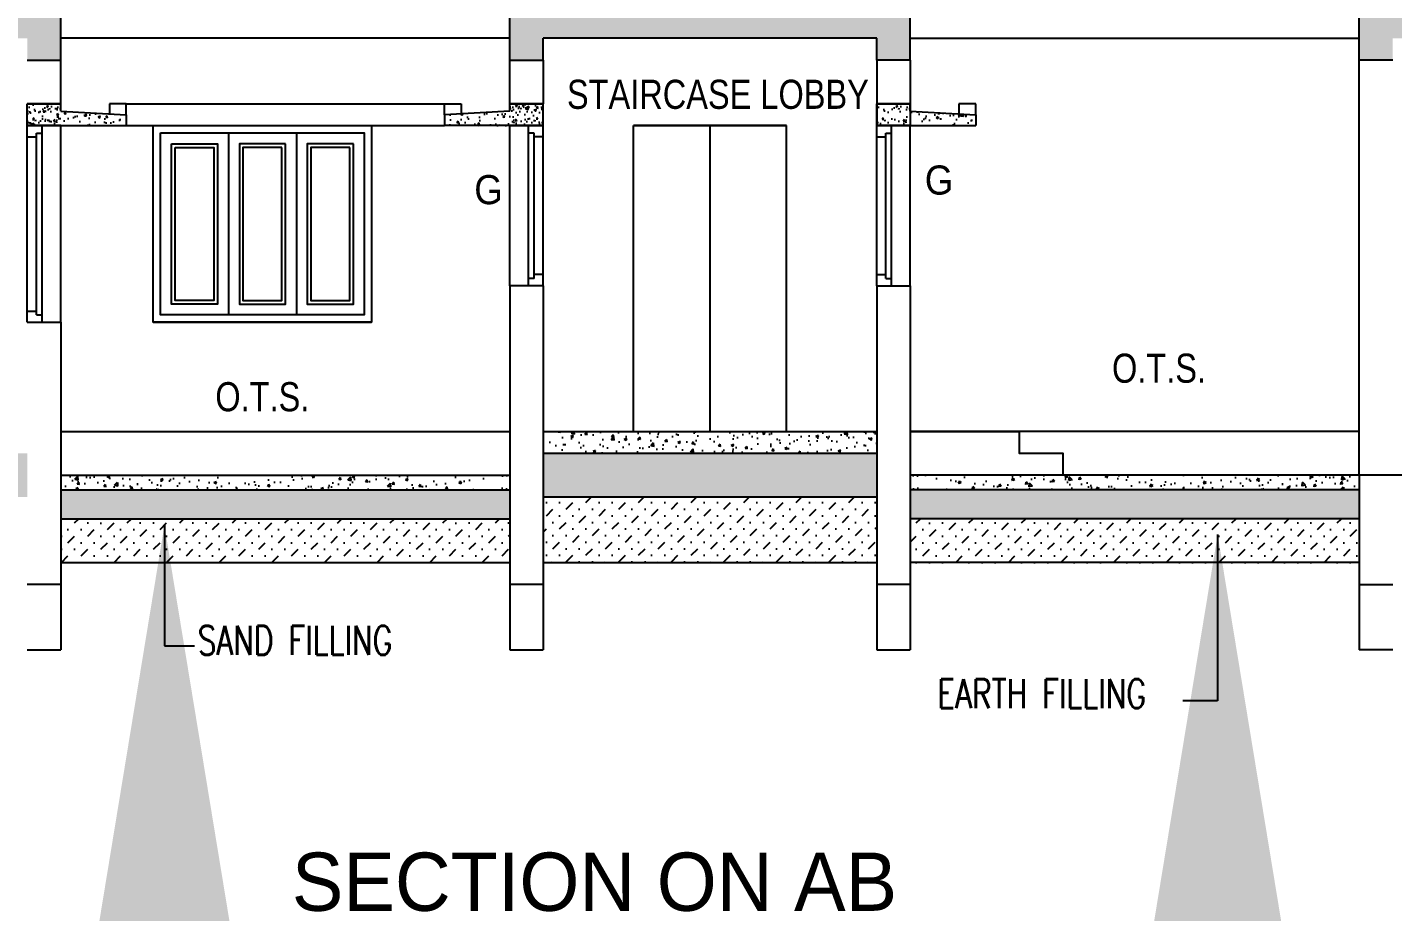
# Model space of a CAD drawing. Header units: metres. Extents: x 10 to 343, y 349 to 530.
# Drawn here: x 261.27 to 270.65, y 452.98 to 459.06 of the extents above; entities that cross this region are included whole.
import ezdxf

# ---------------------------------------------------------------- set-up
doc = ezdxf.new("R2010")
doc.units = ezdxf.units.M
doc.linetypes.add('ACAD_ISO07W100', pattern=[3, 0, -3])
doc.linetypes.add('DASHED2', pattern=[0.375, 0.25, -0.125])
doc.styles.add('m', font='micross.ttf', dxfattribs={"width": 0.9, "height": 350})
doc.styles.add('RS', font='ROMANS.shx')
doc.styles.add('style1', font='micross.ttf')
doc.styles.add('style10', font='micross.ttf', dxfattribs={"width": 0.8, "height": 150})
doc.styles.add('style4', font='romans.shx', dxfattribs={"width": 0.75, "height": 175})
doc.dimstyles.new('Jerry', dxfattribs={"dimscale": 18, "dimtxt": 0.5, "dimasz": 0.25, "dimexe": 0.18, "dimexo": 0.0625, "dimgap": 0.25, "dimtad": 1, "dimdec": 0, "dimdsep": 46, "dimlunit": 3, "dimtxsty": 'RS', "dimblk": 'ARCHTICK', "dimcen": 0.09, "dimse1": 1, "dimse2": 1, "dimclrd": 8, "dimclre": 8, "dimclrt": 6, "dimadec": 0, "dimazin": 0, "dimtfac": 1, "dimtdec": 0, "dimtofl": 0, "dimtmove": 0, "dimatfit": 3, "dimfxl": 0, "dimtolj": 1, "dimtzin": 0, "dimarcsym": 0})
pattern_1 = [(45, (-4022.286143, 2332.18447), (0.0451762744, 0.1355288233), [0.0638889, -0.0638889, 0, -0.0638889, 0, -0.0638889])]
pattern_2 = [(50, (-2790.72152, 1463.18605), (0.1434520365, -0.012550427), [0.015, -0.165]), (355, (-2790.72152, 1463.18605), (-0.027750267, 0.150438427), [0.012, -0.132]), (100.4514, (-2790.70957, 1463.185), (0.1157018763, 0.1378879084), [0.012748038, -0.1402284224]), (46.1842, (-2790.72152, 1463.22605), (0.21344821, -0.033103803), [0.0225, -0.2475]), (96.6356, (-2790.70374, 1463.2233), (0.186932541, 0.194823574), [0.019122058, -0.2103426]), (351.1842, (-2790.72152, 1463.22605), (0.186932389, 0.19482372), [0.018, -0.198]), (21, (-2790.70152, 1463.21605), (0.1193814104, -0.080523778), [0.015, -0.165]), (326, (-2790.70152, 1463.21605), (0.0486630664, 0.145030009), [0.012, -0.132]), (71.4514, (-2790.69157, 1463.20934), (0.168044526, 0.0645060993), [0.012748038, -0.1402284224]), (37.5, (-2790.72152, 1463.18605), (0.0024319711, 0.0665787708), [0, -0.1304, 0, -0.134, 0, -0.1325]), (7.5, (-2790.72152, 1463.18605), (0.0526139075, 0.0788823424), [0, -0.0764, 0, -0.1274, 0, -0.0505]), (327.5, (-2790.76612, 1463.18605), (0.1067644872, -0.00451097435), [0, -0.05, 0, -0.156, 0, -0.207]), (317.5, (-2790.78612, 1463.18605), (0.116637234, 0.0200209965), [0, -0.065, 0, -0.1036, 0, -0.147])]
pattern_3 = [(130, (20396.81502, -12062.97528), (-0.1434520365, -0.012550427), [0.015, -0.165]), (185, (20396.81502, -12062.97528), (0.0277502667, 0.1504384267), [0.012, -0.132]), (79.5486, (20396.80306, -12062.97632), (-0.11570187634, 0.1378879084), [0.012748038, -0.1402284224]), (133.8158, (20396.81502, -12062.93528), (-0.2134482097, -0.0331038029), [0.0225, -0.2475]), (83.3644, (20396.79723, -12062.93804), (-0.1869325411, 0.1948235742), [0.0191220576, -0.2103426]), (188.8158, (20396.81502, -12062.93528), (-0.186932389, 0.1948237202), [0.018, -0.198]), (159, (20396.79502, -12062.94528), (-0.1193814104, -0.08052377813), [0.015, -0.165]), (214, (20396.79502, -12062.94528), (-0.0486630664, 0.145030009), [0.012, -0.132]), (108.5486, (20396.78507, -12062.95199), (-0.1680445257, 0.06450609934), [0.012748038, -0.1402284224]), (142.5, (20396.815016, -12062.97528), (-0.00243197106, 0.06657877077), [0, -0.1304, 0, -0.134, 0, -0.1325]), (172.5, (20396.815016, -12062.97528), (-0.05261390749, 0.07888234238), [0, -0.0764, 0, -0.1274, 0, -0.0505]), (212.5, (20396.859616, -12062.97528), (-0.10676448723, -0.00451097435), [0, -0.05, 0, -0.156, 0, -0.207]), (222.5, (20396.87962, -12062.97528), (-0.11663723387, 0.02002099647), [0, -0.065, 0, -0.1036, 0, -0.147])]

# ---------------------------------------------------------------- blocks, each defined once
blk = doc.blocks.new('_ArchTick')
at = {"color": 0, "linetype": 'ByBlock', "const_width": 0.15}
blk.add_lwpolyline([(-0.5, -0.5), (0.5, 0.5)], dxfattribs=at)

msp = doc.modelspace()

# ---------------------------------------------------------------- hatches: boundary and pattern name
at = {"ltscale": 200}
h = msp.add_hatch(dxfattribs=at)
h.set_pattern_fill('AR-CONC', color=256, scale=0.025, style=0)
h.set_pattern_definition([(130, (217.01493, 458.56682), (-0.17931505, -0.01568803), [0.01875, -0.20625]), (185, (217.01493, 458.56682), (0.0346878, 0.188048), [0.015, -0.165]), (79.5486, (216.99999, 458.56552), (-0.14462735, 0.1723599), [0.01593505, -0.1752855]), (133.8158, (217.01493, 458.61682), (-0.2668103, -0.0413798), [0.028125, -0.309375]), (83.3644, (216.9927, 458.61338), (-0.2336657, 0.2435295), [0.0239026, -0.2629282]), (188.8158, (217.01493, 458.61682), (-0.2336655, 0.2435297), [0.0225, -0.2475]), (159, (216.98993, 458.60432), (-0.14922676, -0.10065472), [0.01875, -0.20625]), (214, (216.98993, 458.60432), (-0.0608288, 0.1812875), [0.015, -0.165]), (108.5486, (216.9775, 458.59594), (-0.21005566, 0.0806326), [0.01593505, -0.1752855]), (142.5, (217.01493, 458.566823), (-0.00303996, 0.08322346), [0, -0.163, 0, -0.1675, 0, -0.165625]), (172.5, (217.01493, 458.56682), (-0.06576738, 0.09860293), [0, -0.0955, 0, -0.15925, 0, -0.063125]), (212.5, (217.07068, 458.566823), (-0.13345561, -0.00563872), [0, -0.0625, 0, -0.195, 0, -0.25875]), (222.5, (217.09568, 458.56682), (-0.14579654, 0.02502625), [0, -0.08125, 0, -0.1295, 0, -0.18375])])
h.paths.add_polyline_path([(261.5047, 459.1312), (261.5047, 458.8312), (261.2747, 458.8312), (261.2747, 458.9812), (258.2247, 458.9812), (258.2247, 458.5812), (256.4697, 458.5812), (256.4697, 458.6812), (258.1097, 458.6812), (258.1097, 459.1312)])
h.paths.add_polyline_path([(267.3397, 459.1312), (267.3397, 458.8312), (267.1097, 458.8312), (267.1097, 458.9812), (264.8197, 458.9812), (264.8197, 458.8312), (264.5897, 458.8312), (264.5897, 459.1312)])
h = msp.add_hatch(dxfattribs=at)
h.set_pattern_fill('AR-CONC', color=256, scale=0.025, style=0)
h.set_pattern_definition([(50, (314.91448, 458.56682), (0.17931505, -0.01568803), [0.01875, -0.20625]), (355, (314.91448, 458.56682), (-0.0346878, 0.188048), [0.015, -0.165]), (100.4514, (314.92942, 458.56552), (0.14462735, 0.1723599), [0.01593505, -0.1752855]), (46.1842, (314.91448, 458.61682), (0.2668103, -0.0413798), [0.028125, -0.309375]), (96.6356, (314.93671, 458.61338), (0.2336657, 0.2435295), [0.0239026, -0.2629282]), (351.1842, (314.91448, 458.61682), (0.2336655, 0.2435297), [0.0225, -0.2475]), (21, (314.93948, 458.60432), (0.14922676, -0.10065472), [0.01875, -0.20625]), (326, (314.93948, 458.60432), (0.0608288, 0.1812875), [0.015, -0.165]), (71.4514, (314.95192, 458.59594), (0.21005566, 0.0806326), [0.01593505, -0.1752855]), (37.5, (314.91448, 458.566823), (0.00303996, 0.08322346), [0, -0.163, 0, -0.1675, 0, -0.165625]), (7.5, (314.91448, 458.56682), (0.06576738, 0.09860293), [0, -0.0955, 0, -0.15925, 0, -0.063125]), (327.5, (314.85873, 458.566823), (0.13345561, -0.00563872), [0, -0.0625, 0, -0.195, 0, -0.25875]), (317.5, (314.83373, 458.56682), (0.14579654, 0.02502625), [0, -0.08125, 0, -0.1295, 0, -0.18375])])
h.paths.add_polyline_path([(270.4247, 459.1312), (270.4247, 458.8312), (270.6547, 458.8312), (270.6547, 458.9812), (273.7047, 458.9812), (273.7047, 458.5812), (275.4597, 458.5812), (275.4597, 458.6812), (273.8197, 458.6812), (273.8197, 459.1312)])
h.paths.add_polyline_path([(264.5897, 459.1312), (264.5897, 458.8312), (264.8197, 458.8312), (264.8197, 458.9812), (267.1097, 458.9812), (267.1097, 458.8312), (267.3397, 458.8312), (267.3397, 459.1312)])
at = {"ltscale": 400}
h = msp.add_hatch(dxfattribs=at)
h.set_pattern_fill('AR-CONC', color=256, scale=0.02, style=0)
h.set_pattern_definition(pattern_2)
h.paths.add_polyline_path([(261.5047, 458.5312), (261.2747, 458.5312), (261.2747, 458.3812), (261.5047, 458.3812)])
h = msp.add_hatch(dxfattribs=at)
h.set_pattern_fill('AR-CONC', color=256, scale=0.02, style=0)
h.set_pattern_definition(pattern_2)
h.paths.add_polyline_path([(261.9351, 458.4573), (261.5047, 458.4812), (261.5047, 458.5312), (261.2747, 458.5312), (261.2747, 458.3812), (261.5047, 458.3812), (261.9233, 458.3812)])
h = msp.add_hatch(dxfattribs=at)
h.set_pattern_fill('AR-CONC', color=256, scale=0.02, style=0)
h.set_pattern_definition([(50, (-19870.7206, -12062.97528), (0.1434520365, -0.012550427), [0.015, -0.165]), (355, (-19870.7206, -12062.97528), (-0.0277502667, 0.1504384267), [0.012, -0.132]), (100.4514, (-19870.70865, -12062.97632), (0.11570187634, 0.1378879084), [0.012748038, -0.1402284224]), (46.1842, (-19870.7206, -12062.93528), (0.2134482097, -0.0331038029), [0.0225, -0.2475]), (96.6356, (-19870.70282, -12062.93804), (0.1869325411, 0.1948235742), [0.0191220576, -0.2103426]), (351.1842, (-19870.7206, -12062.93528), (0.186932389, 0.1948237202), [0.018, -0.198]), (21, (-19870.7006, -12062.94528), (0.1193814104, -0.08052377813), [0.015, -0.165]), (326, (-19870.7006, -12062.94528), (0.0486630664, 0.145030009), [0.012, -0.132]), (71.4514, (-19870.69066, -12062.95199), (0.1680445257, 0.06450609934), [0.012748038, -0.1402284224]), (37.5, (-19870.720604, -12062.97528), (0.00243197106, 0.06657877077), [0, -0.1304, 0, -0.134, 0, -0.1325]), (7.5, (-19870.720604, -12062.97528), (0.05261390749, 0.07888234238), [0, -0.0764, 0, -0.1274, 0, -0.0505]), (327.5, (-19870.765204, -12062.97528), (0.10676448723, -0.00451097435), [0, -0.05, 0, -0.156, 0, -0.207]), (317.5, (-19870.7852, -12062.97528), (0.11663723387, 0.02002099647), [0, -0.065, 0, -0.1036, 0, -0.147])])
h.paths.add_polyline_path([(261.5047, 458.5312), (261.2747, 458.5312), (261.2747, 458.3812), (261.5047, 458.3812)])
h = msp.add_hatch(dxfattribs=at)
h.set_pattern_fill('AR-CONC', color=256, scale=0.02, style=0)
h.set_pattern_definition([(50, (-2790.72152, 1454.03605), (0.1434520365, -0.012550427), [0.015, -0.165]), (355, (-2790.72152, 1454.03605), (-0.027750267, 0.150438427), [0.012, -0.132]), (100.4514, (-2790.70957, 1454.035), (0.1157018763, 0.1378879084), [0.012748038, -0.1402284224]), (46.1842, (-2790.72152, 1454.07605), (0.21344821, -0.033103803), [0.0225, -0.2475]), (96.6356, (-2790.70374, 1454.0733), (0.186932541, 0.194823574), [0.019122058, -0.2103426]), (351.1842, (-2790.72152, 1454.07605), (0.186932389, 0.19482372), [0.018, -0.198]), (21, (-2790.70152, 1454.06605), (0.1193814104, -0.080523778), [0.015, -0.165]), (326, (-2790.70152, 1454.06605), (0.0486630664, 0.145030009), [0.012, -0.132]), (71.4514, (-2790.69157, 1454.05934), (0.168044526, 0.0645060993), [0.012748038, -0.1402284224]), (37.5, (-2790.72152, 1454.03605), (0.0024319711, 0.0665787708), [0, -0.1304, 0, -0.134, 0, -0.1325]), (7.5, (-2790.72152, 1454.03605), (0.0526139075, 0.0788823424), [0, -0.0764, 0, -0.1274, 0, -0.0505]), (327.5, (-2790.76612, 1454.03605), (0.1067644872, -0.00451097435), [0, -0.05, 0, -0.156, 0, -0.207]), (317.5, (-2790.78612, 1454.03605), (0.116637234, 0.0200209965), [0, -0.065, 0, -0.1036, 0, -0.147])])
h.paths.add_polyline_path([(264.8197, 458.5312), (264.5897, 458.5312), (264.5897, 458.4812), (264.1397, 458.4562), (264.1397, 458.3812), (264.5896, 458.3812), (264.8197, 458.3812)])
h = msp.add_hatch(dxfattribs=at)
h.set_pattern_fill('AR-CONC', color=256, scale=0.02, style=0)
h.set_pattern_definition(pattern_3)
h.paths.add_polyline_path([(264.5897, 458.5312), (264.8197, 458.5312), (264.8197, 458.3812), (264.5897, 458.3812)])
h = msp.add_hatch(dxfattribs=at)
h.set_pattern_fill('AR-CONC', color=256, scale=0.02, style=0)
h.set_pattern_definition(pattern_3)
h.paths.add_polyline_path([(264.5897, 458.5312), (264.8197, 458.5312), (264.8197, 458.3812), (264.5897, 458.3812)])
h = msp.add_hatch(dxfattribs=at)
h.set_pattern_fill('AR-CONC', color=256, scale=0.02, style=0)
h.set_pattern_definition([(50, (-19864.8856, -12062.97528), (0.1434520365, -0.012550427), [0.015, -0.165]), (355, (-19864.8856, -12062.97528), (-0.0277502667, 0.1504384267), [0.012, -0.132]), (100.4514, (-19864.87365, -12062.97632), (0.11570187634, 0.1378879084), [0.012748038, -0.1402284224]), (46.1842, (-19864.8856, -12062.93528), (0.2134482097, -0.0331038029), [0.0225, -0.2475]), (96.6356, (-19864.86782, -12062.93804), (0.1869325411, 0.1948235742), [0.0191220576, -0.2103426]), (351.1842, (-19864.8856, -12062.93528), (0.186932389, 0.1948237202), [0.018, -0.198]), (21, (-19864.8656, -12062.94528), (0.1193814104, -0.08052377813), [0.015, -0.165]), (326, (-19864.8656, -12062.94528), (0.0486630664, 0.145030009), [0.012, -0.132]), (71.4514, (-19864.85566, -12062.95199), (0.1680445257, 0.06450609934), [0.012748038, -0.1402284224]), (37.5, (-19864.885604, -12062.97528), (0.00243197106, 0.06657877077), [0, -0.1304, 0, -0.134, 0, -0.1325]), (7.5, (-19864.885604, -12062.97528), (0.05261390749, 0.07888234238), [0, -0.0764, 0, -0.1274, 0, -0.0505]), (327.5, (-19864.930204, -12062.97528), (0.10676448723, -0.00451097435), [0, -0.05, 0, -0.156, 0, -0.207]), (317.5, (-19864.9502, -12062.97528), (0.11663723387, 0.02002099647), [0, -0.065, 0, -0.1036, 0, -0.147])])
h.paths.add_polyline_path([(267.3397, 458.5312), (267.1097, 458.5312), (267.1097, 458.3812), (267.3397, 458.3812)])
h = msp.add_hatch(dxfattribs=at)
h.set_pattern_fill('AR-CONC', color=256, scale=0.02, style=0)
h.set_pattern_definition([(50, (-19864.8856, -12062.97528), (0.1434520365, -0.012550427), [0.015, -0.165]), (355, (-19864.8856, -12062.97528), (-0.0277502667, 0.1504384267), [0.012, -0.132]), (100.4514, (-19864.87365, -12062.97632), (0.11570187634, 0.1378879084), [0.012748038, -0.1402284224]), (46.1842, (-19864.8856, -12062.93528), (0.2134482097, -0.0331038029), [0.0225, -0.2475]), (96.6356, (-19864.86782, -12062.93804), (0.1869325411, 0.1948235742), [0.0191220576, -0.2103426]), (351.1842, (-19864.8856, -12062.93528), (0.186932389, 0.1948237202), [0.018, -0.198]), (21, (-19864.8656, -12062.94528), (0.1193814104, -0.08052377813), [0.015, -0.165]), (326, (-19864.8656, -12062.94528), (0.0486630664, 0.145030009), [0.012, -0.132]), (71.4514, (-19864.85566, -12062.95199), (0.1680445257, 0.06450609934), [0.012748038, -0.1402284224]), (37.5, (-19864.885604, -12062.97528), (0.00243197106, 0.06657877077), [0, -0.1304, 0, -0.134, 0, -0.1325]), (7.5, (-19864.885604, -12062.97528), (0.05261390749, 0.07888234238), [0, -0.0764, 0, -0.1274, 0, -0.0505]), (327.5, (-19864.930204, -12062.97528), (0.10676448723, -0.00451097435), [0, -0.05, 0, -0.156, 0, -0.207]), (317.5, (-19864.9502, -12062.97528), (0.11663723387, 0.02002099647), [0, -0.065, 0, -0.1036, 0, -0.147])])
h.paths.add_polyline_path([(267.3397, 458.5312), (267.1097, 458.5312), (267.1097, 458.3812), (267.3397, 458.3812)])
h = msp.add_hatch(dxfattribs=at)
h.set_pattern_fill('AR-CONC', color=256, scale=0.02, style=0)
h.set_pattern_definition([(50, (-2788.95363, 1460.89239), (0.1434520365, -0.012550427), [0.015, -0.165]), (355, (-2788.95363, 1460.89239), (-0.027750267, 0.150438427), [0.012, -0.132]), (100.4514, (-2788.94168, 1460.89135), (0.1157018763, 0.1378879084), [0.012748038, -0.1402284224]), (46.1842, (-2788.95363, 1460.9324), (0.21344821, -0.033103803), [0.0225, -0.2475]), (96.6356, (-2788.93585, 1460.92963), (0.186932541, 0.194823574), [0.019122058, -0.2103426]), (351.1842, (-2788.95363, 1460.9324), (0.186932389, 0.19482372), [0.018, -0.198]), (21, (-2788.93363, 1460.92239), (0.1193814104, -0.080523778), [0.015, -0.165]), (326, (-2788.93363, 1460.92239), (0.0486630664, 0.145030009), [0.012, -0.132]), (71.4514, (-2788.92369, 1460.91568), (0.168044526, 0.0645060993), [0.012748038, -0.1402284224]), (37.5, (-2788.953634, 1460.89239), (0.0024319711, 0.0665787708), [0, -0.1304, 0, -0.134, 0, -0.1325]), (7.5, (-2788.953634, 1460.89239), (0.0526139075, 0.0788823424), [0, -0.0764, 0, -0.1274, 0, -0.0505]), (327.5, (-2788.998234, 1460.89239), (0.1067644872, -0.00451097435), [0, -0.05, 0, -0.156, 0, -0.207]), (317.5, (-2789.01823, 1460.89239), (0.116637234, 0.0200209965), [0, -0.065, 0, -0.1036, 0, -0.147])])
h.paths.add_polyline_path([(267.7701, 458.4573), (267.3397, 458.4812), (267.3397, 458.3812), (267.7583, 458.3812)])
h.paths.add_polyline_path([(267.7898, 458.4562), (267.7701, 458.4573), (267.7583, 458.3812), (267.7898, 458.3812)])
h = msp.add_hatch(dxfattribs=at)
h.set_pattern_fill('AR-CONC', color=256, scale=0.025556, style=0)
h.set_pattern_definition([(50, (-2691.90113, 1463.90073), (0.183300143, -0.0160366846), [0.0191667, -0.2108337]), (355, (-2691.90113, 1463.90073), (-0.035458736, 0.192227213), [0.01533336, -0.16866696]), (100.4514, (-2691.88585, 1463.89939), (0.147841544, 0.176190412), [0.016289188, -0.179181074]), (46.1842, (-2691.90113, 1463.95184), (0.272739853, -0.042299377), [0.02875005, -0.31625055]), (96.6356, (-2691.8784, 1463.94831), (0.238858662, 0.248941667), [0.024433783, -0.268771567]), (351.1842, (-2691.90113, 1463.95184), (0.238858468, 0.248941853), [0.02300004, -0.25300044]), (21, (-2691.87557, 1463.93906), (0.1525431786, -0.102891673), [0.0191667, -0.2108337]), (326, (-2691.87557, 1463.93906), (0.062180693, 0.185316445), [0.01533336, -0.16866696]), (71.4514, (-2691.86286, 1463.93049), (0.214723934, 0.082424604), [0.016289188, -0.179181074]), (37.5, (-2691.901127, 1463.90073), (0.003107524, 0.0850730217), [0, -0.166622512, 0, -0.17122252, 0, -0.16930585]), (7.5, (-2691.90113, 1463.90073), (0.0672289987, 0.1007942794), [0, -0.097622392, 0, -0.162789172, 0, -0.06452789]), (327.5, (-2691.958116, 1463.90073), (0.1364215265, -0.0057640328), [0, -0.063889, 0, -0.19933368, 0, -0.26450046]), (317.5, (-2691.98367, 1463.90073), (0.1490367247, 0.025582429), [0, -0.0830557, 0, -0.132378008, 0, -0.18783366])])
h.paths.add_polyline_path([(267.1097, 456.2812), (264.8197, 456.2812), (264.8197, 456.1312), (267.1097, 456.1312)])
h = msp.add_hatch()
h.set_pattern_fill('AR-SAND', color=256, scale=0.025556, style=0)
h.set_pattern_definition([(37.5, (-2691.901127, 1463.900727), (-0.00160983026, 0.0492410519), [0, -0.03884444444, 0, -0.04344444444, 0, -0.0415277778]), (7.5, (-2691.901127, 1463.90073), (0.0452276269, 0.0721215106), [0, -0.02095555556, 0, -0.0350111111, 0, -0.01341666667]), (327.5, (-2691.93256, 1463.900727), (0.07958362536, 0.00014462026), [0, -0.0127777778, 0, -0.046, 0, -0.06005555556]), (317.5, (-2691.93256, 1463.90073), (0.0768232355, 0.0224294867), [0, -0.0063888889, 0, -0.03015555556, 0, -0.0345])])
h.paths.add_polyline_path([(261.2747, 456.1312), (258.2247, 456.1312), (258.2247, 455.8312), (261.2747, 455.8312)])
h.paths.add_polyline_path([(257.9947, 456.1312), (256.6997, 456.1312), (256.6997, 455.8312), (257.9947, 455.8312)])
h.paths.add_polyline_path([(267.1097, 456.1312), (264.8197, 456.1312), (264.8197, 455.8312), (267.1097, 455.8312)])
h = msp.add_hatch(dxfattribs=at)
h.set_pattern_fill('AR-CONC', color=256, scale=0.025556, style=0)
h.set_pattern_definition([(50, (-2691.90113, 1464.20073), (0.183300143, -0.0160366846), [0.0191667, -0.2108337]), (355, (-2691.90113, 1464.20073), (-0.035458736, 0.192227213), [0.01533336, -0.16866696]), (100.4514, (-2691.88585, 1464.19939), (0.147841544, 0.176190412), [0.016289188, -0.179181074]), (46.1842, (-2691.90113, 1464.25184), (0.272739853, -0.042299377), [0.02875005, -0.31625055]), (96.6356, (-2691.8784, 1464.24831), (0.238858662, 0.248941667), [0.024433783, -0.268771567]), (351.1842, (-2691.90113, 1464.25184), (0.238858468, 0.248941853), [0.02300004, -0.25300044]), (21, (-2691.87557, 1464.23906), (0.1525431786, -0.102891673), [0.0191667, -0.2108337]), (326, (-2691.87557, 1464.23906), (0.062180693, 0.185316445), [0.01533336, -0.16866696]), (71.4514, (-2691.86286, 1464.23049), (0.214723934, 0.082424604), [0.016289188, -0.179181074]), (37.5, (-2691.901127, 1464.20073), (0.003107524, 0.0850730217), [0, -0.166622512, 0, -0.17122252, 0, -0.16930585]), (7.5, (-2691.90113, 1464.20073), (0.0672289987, 0.1007942794), [0, -0.097622392, 0, -0.162789172, 0, -0.06452789]), (327.5, (-2691.958116, 1464.20073), (0.1364215265, -0.0057640328), [0, -0.063889, 0, -0.19933368, 0, -0.26450046]), (317.5, (-2691.98367, 1464.20073), (0.1490367247, 0.025582429), [0, -0.0830557, 0, -0.132378008, 0, -0.18783366])])
h.paths.add_polyline_path([(264.5897, 455.9812), (261.5047, 455.9812), (261.5047, 455.8812), (264.5897, 455.8812)])
h = msp.add_hatch(dxfattribs=at)
h.set_pattern_fill('AR-CONC', color=256, scale=0.025556, style=0)
h.set_pattern_definition([(130, (3223.83054, 1464.20073), (-0.183300143, -0.0160366846), [0.0191667, -0.2108337]), (185, (3223.83054, 1464.20073), (0.035458736, 0.192227213), [0.01533336, -0.16866696]), (79.5486, (3223.81526, 1464.19939), (-0.147841544, 0.176190412), [0.016289188, -0.179181074]), (133.8158, (3223.83054, 1464.25184), (-0.272739853, -0.042299377), [0.02875005, -0.31625055]), (83.3644, (3223.8078, 1464.24831), (-0.238858662, 0.248941667), [0.024433783, -0.268771567]), (188.8158, (3223.83054, 1464.25184), (-0.238858468, 0.248941853), [0.02300004, -0.25300044]), (159, (3223.80498, 1464.23906), (-0.1525431786, -0.102891673), [0.0191667, -0.2108337]), (214, (3223.80498, 1464.23906), (-0.062180693, 0.185316445), [0.01533336, -0.16866696]), (108.5486, (3223.79227, 1464.23049), (-0.214723934, 0.082424604), [0.016289188, -0.179181074]), (142.5, (3223.83054, 1464.20073), (-0.003107524, 0.0850730217), [0, -0.166622512, 0, -0.17122252, 0, -0.16930585]), (172.5, (3223.83054, 1464.20073), (-0.0672289987, 0.1007942794), [0, -0.097622392, 0, -0.162789172, 0, -0.06452789]), (212.5, (3223.88753, 1464.20073), (-0.1364215265, -0.0057640328), [0, -0.063889, 0, -0.19933368, 0, -0.26450046]), (222.5, (3223.91308, 1464.20073), (-0.1490367247, 0.025582429), [0, -0.0830557, 0, -0.132378008, 0, -0.18783366])])
h.paths.add_polyline_path([(267.3397, 455.9812), (270.4247, 455.9812), (270.4247, 455.8812), (267.3397, 455.8812)])
h = msp.add_hatch()
h.set_pattern_fill('AR-SAND', color=256, scale=0.025556, style=0)
h.set_pattern_definition([(37.5, (-2691.901127, 1464.200727), (-0.00160983026, 0.0492410519), [0, -0.03884444444, 0, -0.04344444444, 0, -0.0415277778]), (7.5, (-2691.901127, 1464.20073), (0.0452276269, 0.0721215106), [0, -0.02095555556, 0, -0.0350111111, 0, -0.01341666667]), (327.5, (-2691.93256, 1464.200727), (0.07958362536, 0.00014462026), [0, -0.0127777778, 0, -0.046, 0, -0.06005555556]), (317.5, (-2691.93256, 1464.20073), (0.0768232355, 0.0224294867), [0, -0.0063888889, 0, -0.03015555556, 0, -0.0345])])
h.paths.add_polyline_path([(264.5897, 455.8812), (261.5047, 455.8812), (261.5047, 455.6812), (264.5897, 455.6812)])
h = msp.add_hatch()
h.set_pattern_fill('AR-SAND', color=256, scale=0.025556, style=0)
h.set_pattern_definition([(142.5, (3223.83054, 1464.200727), (0.00160983026, 0.0492410519), [0, -0.03884444444, 0, -0.04344444444, 0, -0.0415277778]), (172.5, (3223.83054, 1464.20073), (-0.0452276269, 0.0721215106), [0, -0.02095555556, 0, -0.0350111111, 0, -0.01341666667]), (212.5, (3223.861972, 1464.200727), (-0.07958362536, 0.00014462026), [0, -0.0127777778, 0, -0.046, 0, -0.06005555556]), (222.5, (3223.86197, 1464.20073), (-0.0768232355, 0.0224294867), [0, -0.0063888889, 0, -0.03015555556, 0, -0.0345])])
h.paths.add_polyline_path([(267.3397, 455.8812), (270.4247, 455.8812), (270.4247, 455.6812), (267.3397, 455.6812)])
h = msp.add_hatch(dxfattribs=at)
h.set_pattern_fill('MUDST', color=256, scale=0.255556, angle=45, style=0)
h.set_pattern_definition([(45, (-2691.901127, 1463.90073), (0.0451762744, 0.1355288233), [0.0638889, -0.0638889, 0, -0.0638889, 0, -0.0638889])])
h.paths.add_polyline_path([(267.1097, 455.8312), (264.8197, 455.8312), (264.8197, 455.3812), (267.1097, 455.3812)])
h = msp.add_hatch(dxfattribs=at)
h.set_pattern_fill('MUDST', color=256, scale=0.255556, angle=45, style=0)
h.set_pattern_definition(pattern_1)
h.paths.add_polyline_path([(264.5897, 455.6812), (261.5047, 455.6812), (261.5047, 455.3812), (264.5897, 455.3812)])
h = msp.add_hatch(dxfattribs=at)
h.set_pattern_fill('MUDST', color=256, scale=0.255556, angle=45, style=0)
h.set_pattern_definition(pattern_1)
h.paths.add_polyline_path([(270.4247, 455.6812), (267.3397, 455.6812), (267.3397, 455.3812), (270.4247, 455.3812)])

# ---------------------------------------------------------------- linework, layer by layer
for p, q in [((261.5047, 458.8312), (261.5047, 459.1312)), ((264.5897, 458.8312), (264.5897, 459.1312)), ((267.3397, 458.8312), (267.3397, 459.1312)), ((270.4247, 458.8312), (270.4247, 459.1312)), ((267.1097, 458.9812), (264.8197, 458.9812)), ((264.8197, 458.8312), (264.8197, 458.9812)), ((267.1097, 458.8312), (267.1097, 458.9812)), ((261.2747, 458.8312), (261.5047, 458.8312)), ((261.5047, 458.5312), (261.5047, 458.8312)), ((264.5897, 458.8312), (264.8197, 458.8312)), ((264.5897, 458.5312), (264.5897, 458.8312)), ((264.8197, 458.8312), (264.8197, 458.5312)), ((267.3397, 458.8312), (267.1097, 458.8312)), ((267.1097, 458.8312), (267.1097, 458.3812)), ((267.3397, 458.8312), (267.3397, 458.3812)), ((270.6547, 458.8312), (270.4247, 458.8312)), ((270.4247, 455.9812), (270.4247, 458.8312)), ((261.2747, 458.3812), (261.2747, 458.5312)), ((261.2747, 458.5312), (261.5047, 458.5312)), ((261.2747, 458.3812), (261.2747, 458.5312)), ((261.2747, 458.5312), (261.5047, 458.5312)), ((261.5047, 458.4812), (261.5047, 458.5312)), ((261.5047, 458.4812), (261.5047, 458.5312)), ((261.9547, 458.5312), (261.8397, 458.5312)), ((261.8397, 458.5312), (261.8397, 458.461)), ((261.9547, 458.5312), (264.1397, 458.5312)), ((261.9547, 458.4562), (261.9547, 458.5312)), ((264.1397, 458.4562), (264.1397, 458.5312)), ((264.1397, 458.5312), (264.2547, 458.5312)), ((264.2547, 458.5312), (264.2547, 458.461)), ((264.5897, 458.4812), (264.5897, 458.5312)), ((264.8197, 458.5312), (264.5897, 458.5312)), ((264.5897, 458.4812), (264.5897, 458.5312)), ((264.8197, 458.5312), (264.5897, 458.5312)), ((264.8197, 458.3812), (264.8197, 458.5312)), ((264.8197, 458.3812), (264.8197, 458.5312)), ((267.1097, 458.3812), (267.1097, 458.5312)), ((267.1097, 458.5312), (267.3397, 458.5312)), ((267.1097, 458.3812), (267.1097, 458.5312)), ((267.1097, 458.5312), (267.3397, 458.5312)), ((267.3397, 458.4812), (267.3397, 458.5312)), ((267.3397, 458.4812), (267.3397, 458.5312)), ((267.7898, 458.5312), (267.6748, 458.5312)), ((267.6748, 458.5312), (267.6748, 458.461)), ((267.7898, 458.4562), (267.7898, 458.5312)), ((261.5048, 458.4812), (261.9547, 458.4562)), ((261.9547, 458.4562), (261.9547, 458.3812)), ((264.5896, 458.4812), (264.1397, 458.4562)), ((264.1397, 458.4562), (264.1397, 458.3812)), ((267.3398, 458.4812), (267.7898, 458.4562)), ((267.7898, 458.4562), (267.7898, 458.3812)), ((261.2747, 458.3812), (261.5047, 458.3812)), ((261.2747, 458.3812), (261.5047, 458.3812)), ((261.2747, 458.3812), (261.5047, 458.3812)), ((261.2747, 458.3812), (261.5047, 458.3812)), ((261.2747, 458.3812), (261.5047, 458.3812)), ((261.2747, 458.3812), (261.5047, 458.3812)), ((261.5048, 458.3812), (261.9547, 458.3812)), ((261.9547, 458.3812), (264.1397, 458.3812)), ((262.6564, 458.3312), (262.6564, 457.0812)), ((263.123, 458.3312), (263.123, 457.0812)), ((264.5896, 458.3812), (264.1397, 458.3812)), ((264.8197, 458.3812), (264.5897, 458.3812)), ((264.8197, 458.3812), (264.5897, 458.3812)), ((264.8197, 458.3812), (264.5897, 458.3812)), ((264.8197, 458.3812), (264.5897, 458.3812)), ((264.8197, 458.3812), (264.5897, 458.3812)), ((264.8197, 458.3812), (264.5897, 458.3812)), ((264.8197, 458.3812), (264.5897, 458.3812)), ((264.8197, 458.3812), (264.5897, 458.3812)), ((264.8197, 458.3812), (264.5897, 458.3812)), ((264.8197, 458.3812), (264.5897, 458.3812)), ((265.4397, 456.2812), (265.4397, 458.3812)), ((266.4897, 458.3812), (265.4397, 458.3812)), ((265.4397, 456.2812), (265.4397, 458.3812)), ((265.4397, 458.3812), (266.4897, 458.3812)), ((265.9647, 458.3812), (265.9647, 456.2812)), ((266.4897, 456.2812), (266.4897, 458.3812)), ((266.4897, 456.2812), (266.4897, 458.3812)), ((267.1097, 458.3812), (267.3397, 458.3812)), ((267.1097, 458.3812), (267.3397, 458.3812)), ((267.1097, 458.3812), (267.3397, 458.3812)), ((267.1097, 458.3812), (267.3397, 458.3812)), ((267.1097, 458.3812), (267.3397, 458.3812)), ((267.1097, 458.3812), (267.3397, 458.3812)), ((267.1097, 458.3812), (267.3397, 458.3812)), ((267.1097, 458.3812), (267.3397, 458.3812)), ((267.1097, 458.3812), (267.3397, 458.3812)), ((267.1097, 458.3812), (267.3397, 458.3812)), ((267.3398, 458.3812), (267.7898, 458.3812)), ((264.5897, 457.2812), (264.5897, 455.2312)), ((264.8197, 457.2812), (264.5897, 457.2812)), ((264.8197, 457.2812), (264.8197, 455.2312)), ((267.1097, 457.2812), (267.1097, 455.2312)), ((267.1097, 457.2812), (267.3397, 457.2812)), ((267.3397, 457.2812), (267.3397, 455.2312)), ((261.2747, 457.0312), (261.5047, 457.0312)), ((261.5047, 457.0312), (261.5047, 455.2312)), ((262.1397, 457.0312), (263.6397, 457.0312)), ((264.8197, 456.2812), (267.1097, 456.2812)), ((261.5047, 455.9812), (264.5897, 455.9812)), ((270.4247, 455.9812), (267.3397, 455.9812)), ((270.4247, 455.9812), (270.4247, 455.2312)), ((275.2297, 455.9812), (270.4247, 455.9812)), ((261.5047, 455.2312), (261.2747, 455.2312)), ((261.5047, 455.2312), (261.5047, 454.7812)), ((264.8197, 455.2312), (264.5897, 455.2312)), ((264.5897, 455.2312), (264.5897, 454.7812)), ((264.8197, 455.2312), (264.8197, 454.7812)), ((267.3397, 455.2312), (267.1097, 455.2312)), ((267.1097, 455.2312), (267.1097, 454.7812)), ((267.3397, 455.2312), (267.3397, 454.7812)), ((270.4247, 455.2312), (270.6547, 455.2312)), ((270.4247, 455.2312), (270.4247, 454.7812)), ((261.2747, 454.7812), (261.5047, 454.7812)), ((264.5897, 454.7812), (264.8197, 454.7812)), ((267.1097, 454.7812), (267.3397, 454.7812)), ((270.6547, 454.7812), (270.4247, 454.7812))]:
    msp.add_line(p, q, dxfattribs=at)
at = {"linetype": 'DASHED2', "ltscale": 600}
for p, q in [((264.5897, 458.9812), (261.5047, 458.9812)), ((267.3397, 458.9812), (270.4247, 458.9812)), ((261.5047, 456.2812), (264.5897, 456.2812)), ((270.4247, 456.2812), (267.3397, 456.2812)), ((264.8197, 456.1312), (267.1097, 456.1312)), ((261.5047, 455.8812), (264.5897, 455.8812)), ((270.4247, 455.8812), (267.3397, 455.8812)), ((264.8197, 455.8312), (267.1097, 455.8312)), ((261.5047, 455.6812), (264.5897, 455.6812)), ((270.4247, 455.6812), (267.3397, 455.6812)), ((261.5047, 455.3812), (264.5897, 455.3812)), ((264.8197, 455.3812), (267.1097, 455.3812)), ((270.4247, 455.3812), (267.3397, 455.3812))]:
    msp.add_line(p, q, dxfattribs=at)
at = {"linetype": 'Continuous'}
for p, q in [((261.5047, 458.5312), (261.2747, 458.5312)), ((261.5047, 458.5312), (261.2747, 458.5312)), ((264.5897, 458.5312), (264.8197, 458.5312)), ((264.5897, 458.5312), (264.8197, 458.5312)), ((267.3397, 458.5312), (267.1097, 458.5312)), ((267.3397, 458.5312), (267.1097, 458.5312)), ((261.5047, 458.3812), (261.2747, 458.3812)), ((261.5047, 458.3812), (261.2747, 458.3812)), ((264.5897, 458.3812), (264.8197, 458.3812)), ((264.5897, 458.3812), (264.8197, 458.3812)), ((264.5897, 458.3812), (264.8197, 458.3812)), ((264.5897, 458.3812), (264.8197, 458.3812)), ((267.3397, 458.3812), (267.1097, 458.3812)), ((267.3397, 458.3812), (267.1097, 458.3812)), ((267.3397, 458.3812), (267.1097, 458.3812)), ((267.3397, 458.3812), (267.1097, 458.3812))]:
    msp.add_line(p, q, dxfattribs=at)
for p, q in [((261.2747, 457.0312), (261.2747, 458.3812)), ((261.3386, 457.0823), (261.3386, 458.3301)), ((261.3386, 458.3301), (261.3769, 458.3301)), ((261.3769, 457.0312), (261.3769, 458.3812)), ((261.5047, 457.0312), (261.5047, 458.3812)), ((264.5897, 457.2812), (264.5897, 458.3812)), ((264.7175, 457.2812), (264.7175, 458.3812)), ((264.7558, 458.3301), (264.7175, 458.3301)), ((264.7558, 457.3323), (264.7558, 458.3301)), ((264.8197, 457.2812), (264.8197, 458.3812)), ((267.1097, 457.2812), (267.1097, 458.3812)), ((267.1736, 457.3323), (267.1736, 458.3301)), ((267.1736, 458.3301), (267.2119, 458.3301)), ((267.2119, 457.2812), (267.2119, 458.3812)), ((267.3397, 457.2812), (267.3397, 458.3812)), ((261.2747, 458.3046), (261.3386, 458.3046)), ((264.8197, 458.3046), (264.7558, 458.3046)), ((267.1097, 458.3046), (267.1736, 458.3046)), ((264.7558, 457.3323), (264.7175, 457.3323)), ((264.8197, 457.3579), (264.7558, 457.3579)), ((267.1097, 457.3579), (267.1736, 457.3579)), ((267.1736, 457.3323), (267.2119, 457.3323)), ((261.2747, 457.1079), (261.3386, 457.1079)), ((261.3386, 457.0823), (261.3769, 457.0823))]:
    msp.add_line(p, q)
at = {"linetype": 'ACAD_ISO07W100', "ltscale": 15}
msp.add_line((267.3397, 456.2812), (277.4702, 456.2812), dxfattribs=at)
at = {"ltscale": 400}
for points in [[(262.1397, 458.3812), (263.6397, 458.3812), (263.6397, 457.0312), (262.1397, 457.0312)], [(262.1897, 458.3312), (263.5897, 458.3312), (263.5897, 457.0812), (262.1897, 457.0812)], [(262.2647, 458.2562), (262.5814, 458.2562), (262.5814, 457.1562), (262.2647, 457.1562)], [(262.2897, 458.2312), (262.5564, 458.2312), (262.5564, 457.1812), (262.2897, 457.1812)], [(263.048, 458.2562), (262.7314, 458.2562), (262.7314, 457.1562), (263.048, 457.1562)], [(263.023, 458.2312), (262.7564, 458.2312), (262.7564, 457.1812), (263.023, 457.1812)], [(263.5147, 458.2562), (263.198, 458.2562), (263.198, 457.1562), (263.5147, 457.1562)], [(263.4897, 458.2312), (263.223, 458.2312), (263.223, 457.1812), (263.4897, 457.1812)]]:
    msp.add_lwpolyline(points, close=True, dxfattribs=at)
msp.add_lwpolyline([(267.3397, 456.2812), (268.0897, 456.2812), (268.0897, 456.1312), (268.3897, 456.1312), (268.3897, 455.9812)], dxfattribs=at)

# ---------------------------------------------------------------- texts
for s, height, style, width, p in [('STAIRCASE LOBBY', 0.2, 'm', 0.8, (264.982, 458.4964)), ('G', 0.2, 'style1', 0.9, (264.3453, 457.8416)), ('G', 0.2, 'style1', 0.9, (267.4403, 457.9076)), ('O.T.S.', 0.2, 'm', 0.8, (268.7266, 456.6156)), ('O.T.S.', 0.2, 'm', 0.8, (262.5664, 456.4196)), ('SAND FILLING', 0.2, 'style4', 0.75, (262.4453, 454.746)), ('EARTH FILLING', 0.2, 'style4', 0.75, (267.527, 454.3809)), ('SECTION ON AB', 0.4, 'style10', 0.95, (263.0919, 452.989))]:
    msp.add_text(s, height=height, dxfattribs=dict(style=style, width=width)).set_placement(p)

# ---------------------------------------------------------------- leaders
for points in [[(262.2166, 455.6367), (262.2166, 454.8082), (262.4225, 454.8082)], [(269.4523, 455.5726), (269.4523, 454.4309), (269.2122, 454.4309)]]:
    msp.add_leader(points, dimstyle='Jerry', override={"dimasz": 15, "dimtad": 0})

doc.saveas('drawing.dxf')
